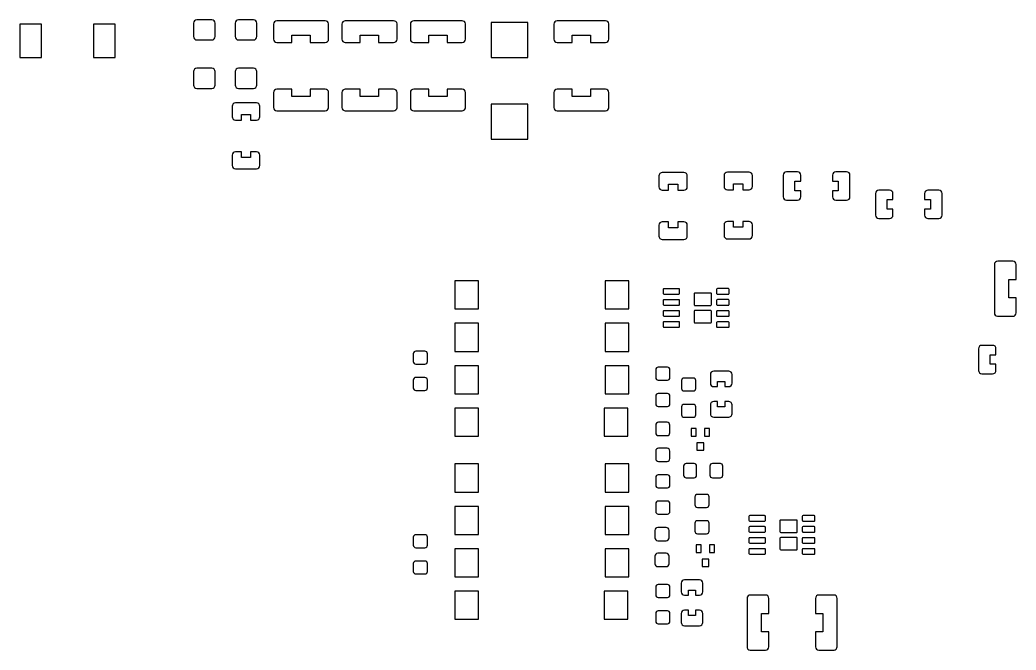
# Model space of a CAD drawing. Extents: x -210 to 210, y -160 to 160.
# Drawn here: x -80.8 to -21, y -48.6 to -10.8 of the extents above; entities that cross this region are included whole.
import ezdxf

# ---------------------------------------------------------------- set-up
doc = ezdxf.new("R2010")
doc.units = 0
doc.header["$MEASUREMENT"] = 0
doc.layers.get('0').update_dxf_attribs({"linetype": 'CONTINUOUS'})

msp = doc.modelspace()

# ---------------------------------------------------------------- linework, layer by layer
for points in [[(-79.449995, -11.1), (-80.750005, -11.1), (-80.750005, -11.1), (-80.750005, -13.1), (-80.750005, -13.1), (-79.449995, -13.1), (-79.449995, -13.1), (-79.449995, -11.1)], [(-75.049995, -11.1), (-76.350005, -11.1), (-76.350005, -11.1), (-76.350005, -13.1), (-76.350005, -13.1), (-75.049995, -13.1), (-75.049995, -13.1), (-75.049995, -11.1)], [(-50.3, -11), (-52.5, -11), (-52.5, -11), (-52.5, -13.1), (-52.5, -13.1), (-50.3, -13.1), (-50.3, -13.1), (-50.3, -11)], [(-50.3, -15.899999), (-52.5, -15.899999), (-52.5, -15.899999), (-52.5, -17.999999), (-52.5, -17.999999), (-50.3, -17.999999), (-50.3, -17.999999), (-50.3, -15.899999)], [(-53.265, -26.49), (-54.685, -26.49), (-54.685, -26.49), (-54.685, -28.17), (-54.685, -28.17), (-53.265, -28.17), (-53.265, -28.17), (-53.265, -26.49)], [(-44.255, -26.49), (-45.675, -26.49), (-45.675, -26.49), (-45.675, -28.17), (-45.675, -28.17), (-44.255, -28.17), (-44.255, -28.17), (-44.255, -26.49)], [(-53.265, -29.03), (-54.685, -29.03), (-54.685, -29.03), (-54.685, -30.71), (-54.685, -30.71), (-53.265, -30.71), (-53.265, -30.71), (-53.265, -29.03)], [(-44.255, -29.03), (-45.675, -29.03), (-45.675, -29.03), (-45.675, -30.71), (-45.675, -30.71), (-44.255, -30.71), (-44.255, -30.71), (-44.255, -29.03)], [(-53.265, -31.569998), (-54.685, -31.569998), (-54.685, -31.569998), (-54.685, -33.25), (-54.685, -33.25), (-53.265, -33.25), (-53.265, -33.25), (-53.265, -31.569998)], [(-44.255, -31.569998), (-45.675, -31.569998), (-45.675, -31.569998), (-45.675, -33.25), (-45.675, -33.25), (-44.255, -33.25), (-44.255, -33.25), (-44.255, -31.569998)], [(-53.265, -34.109998), (-54.685, -34.109998), (-54.685, -34.109998), (-54.685, -35.79), (-54.685, -35.79), (-53.265, -35.79), (-53.265, -35.79), (-53.265, -34.109998)], [(-44.315, -34.109998), (-45.735, -34.109998), (-45.735, -34.109998), (-45.735, -35.79), (-45.735, -35.79), (-44.315, -35.79), (-44.315, -35.79), (-44.315, -34.109998)], [(-40.22, -35.335), (-40.52, -35.335), (-40.52, -35.335), (-40.52, -35.785), (-40.52, -35.785), (-40.22, -35.785), (-40.22, -35.785), (-40.22, -35.335)], [(-39.42, -35.335), (-39.72, -35.335), (-39.72, -35.335), (-39.72, -35.785), (-39.72, -35.785), (-39.42, -35.785), (-39.42, -35.785), (-39.42, -35.335)], [(-39.77, -36.185), (-40.17, -36.185), (-40.17, -36.185), (-40.17, -36.635), (-40.17, -36.635), (-39.77, -36.635), (-39.77, -36.635), (-39.77, -36.185)], [(-53.265, -37.46), (-54.685, -37.46), (-54.685, -37.46), (-54.685, -39.14), (-54.685, -39.14), (-53.265, -39.14), (-53.265, -39.14), (-53.265, -37.46)], [(-44.255, -37.46), (-45.675, -37.46), (-45.675, -37.46), (-45.675, -39.14), (-45.675, -39.14), (-44.255, -39.14), (-44.255, -39.14), (-44.255, -37.46)], [(-53.265, -40), (-54.685, -40), (-54.685, -40), (-54.685, -41.68), (-54.685, -41.68), (-53.265, -41.68), (-53.265, -41.68), (-53.265, -40)], [(-44.255, -40), (-45.675, -40), (-45.675, -40), (-45.675, -41.68), (-45.675, -41.68), (-44.255, -41.68), (-44.255, -41.68), (-44.255, -40)], [(-39.919998, -42.31), (-40.22, -42.31), (-40.22, -42.31), (-40.22, -42.76), (-40.22, -42.76), (-39.919998, -42.76), (-39.919998, -42.76), (-39.919998, -42.31)], [(-39.12, -42.31), (-39.42, -42.31), (-39.42, -42.31), (-39.42, -42.76), (-39.42, -42.76), (-39.12, -42.76), (-39.12, -42.76), (-39.12, -42.31)], [(-53.265, -42.54), (-54.685, -42.54), (-54.685, -42.54), (-54.685, -44.22), (-54.685, -44.22), (-53.265, -44.22), (-53.265, -44.22), (-53.265, -42.54)], [(-44.255, -42.54), (-45.675, -42.54), (-45.675, -42.54), (-45.675, -44.22), (-45.675, -44.22), (-44.255, -44.22), (-44.255, -44.22), (-44.255, -42.54)], [(-39.469998, -43.16), (-39.870002, -43.16), (-39.870002, -43.16), (-39.870002, -43.61), (-39.870002, -43.61), (-39.469998, -43.61), (-39.469998, -43.61), (-39.469998, -43.16)], [(-53.265, -45.08), (-54.685, -45.08), (-54.685, -45.08), (-54.685, -46.76), (-54.685, -46.76), (-53.265, -46.76), (-53.265, -46.76), (-53.265, -45.08)], [(-44.315, -45.08), (-45.735, -45.08), (-45.735, -45.08), (-45.735, -46.76), (-45.735, -46.76), (-44.315, -46.76), (-44.315, -46.76), (-44.315, -45.08)]]:
    msp.add_lwpolyline(points)
for points in [[(-69.05, -11.05, 0.414425), (-69.250005, -10.85), (-69.250005, -10.85), (-70.150005, -10.85), (-70.150005, -10.85, 0.414439), (-70.35, -11.05), (-70.35, -11.05), (-70.35, -11.85), (-70.35, -11.85, 0.414408), (-70.150005, -12.05), (-70.150005, -12.05), (-69.250005, -12.05), (-69.250005, -12.05, 0.414394), (-69.05, -11.85), (-69.05, -11.85), (-69.05, -11.05)], [(-66.55, -11.05, 0.414417), (-66.749995, -10.85), (-66.749995, -10.85), (-67.65, -10.85), (-67.65, -10.85, 0.414446), (-67.85, -11.05), (-67.85, -11.05), (-67.85, -11.85), (-67.85, -11.85, 0.414416), (-67.65, -12.05), (-67.65, -12.05), (-66.749995, -12.05), (-66.749995, -12.05, 0.414387), (-66.55, -11.85), (-66.55, -11.85), (-66.55, -11.05)], [(-62.25, -11.087001, 0.39551), (-62.45, -10.9), (-62.45, -10.9), (-65.350005, -10.9), (-65.350005, -10.9, 0.414466), (-65.55, -11.1), (-65.55, -11.1), (-65.55, -12), (-65.55, -12, 0.414444), (-65.350005, -12.2), (-65.350005, -12.2), (-64.450005, -12.2), (-64.450005, -12.2), (-64.450005, -11.767), (-64.450005, -11.767), (-63.35, -11.767), (-63.35, -11.767), (-63.35, -12.2), (-63.35, -12.2), (-62.45, -12.2), (-62.45, -12.2, 0.414403), (-62.25, -12), (-62.25, -12), (-62.25, -11.087001)], [(-58.15, -11.087001, 0.395469), (-58.35, -10.9), (-58.35, -10.9), (-61.25, -10.9), (-61.25, -10.9, 0.414453), (-61.45, -11.1), (-61.45, -11.1), (-61.45, -12), (-61.45, -12, 0.414423), (-61.25, -12.2), (-61.25, -12.2), (-60.35, -12.2), (-60.35, -12.2), (-60.35, -11.767), (-60.35, -11.767), (-59.25, -11.767), (-59.25, -11.767), (-59.25, -12.2), (-59.25, -12.2), (-58.35, -12.2), (-58.35, -12.2, 0.414351), (-58.15, -12), (-58.15, -12), (-58.15, -11.087001)], [(-54.05, -11.087001, 0.395482), (-54.25, -10.9), (-54.25, -10.9), (-57.15, -10.9), (-57.15, -10.9, 0.414453), (-57.35, -11.1), (-57.35, -11.1), (-57.35, -12), (-57.35, -12, 0.414437), (-57.15, -12.2), (-57.15, -12.2), (-56.25, -12.2), (-56.25, -12.2), (-56.25, -11.767), (-56.25, -11.767), (-55.15, -11.767), (-55.15, -11.767), (-55.15, -12.2), (-55.15, -12.2), (-54.25, -12.2), (-54.25, -12.2, 0.414358), (-54.05, -12), (-54.05, -12), (-54.05, -11.087001)], [(-45.45, -11.087001, 0.395527), (-45.65, -10.9), (-45.65, -10.9), (-48.55, -10.9), (-48.55, -10.9, 0.414494), (-48.75, -11.1), (-48.75, -11.1), (-48.75, -12), (-48.75, -12, 0.41443), (-48.55, -12.2), (-48.55, -12.2), (-47.65, -12.2), (-47.65, -12.2), (-47.65, -11.767), (-47.65, -11.767), (-46.55, -11.767), (-46.55, -11.767), (-46.55, -12.2), (-46.55, -12.2), (-45.65, -12.2), (-45.65, -12.2, 0.414342), (-45.45, -12), (-45.45, -12), (-45.45, -11.087001)], [(-69.05, -13.95, 0.414439), (-69.250005, -13.75), (-69.250005, -13.75), (-70.150005, -13.75), (-70.150005, -13.75, 0.414451), (-70.35, -13.95), (-70.35, -13.95), (-70.35, -14.75), (-70.35, -14.75, 0.414392), (-70.150005, -14.95), (-70.150005, -14.95), (-69.250005, -14.95), (-69.250005, -14.95, 0.41438), (-69.05, -14.75), (-69.05, -14.75), (-69.05, -13.95)], [(-66.55, -13.95, 0.414432), (-66.749995, -13.75), (-66.749995, -13.75), (-67.65, -13.75), (-67.65, -13.75, 0.414459), (-67.85, -13.95), (-67.85, -13.95), (-67.85, -14.75), (-67.85, -14.75, 0.4144), (-67.65, -14.95), (-67.65, -14.95), (-66.749995, -14.95), (-66.749995, -14.95, 0.414373), (-66.55, -14.75), (-66.55, -14.75), (-66.55, -13.95)], [(-62.25, -15.2, 0.414401), (-62.45, -15), (-62.45, -15), (-63.35, -15), (-63.35, -15), (-63.35, -15.433), (-63.35, -15.433), (-64.450005, -15.433), (-64.450005, -15.433), (-64.450005, -15), (-64.450005, -15), (-65.350005, -15), (-65.350005, -15, 0.414444), (-65.55, -15.2), (-65.55, -15.2), (-65.55, -16.1), (-65.55, -16.1, 0.414451), (-65.350005, -16.3), (-65.350005, -16.3), (-62.45, -16.3), (-62.45, -16.3, 0.395496), (-62.25, -16.113), (-62.25, -16.113), (-62.25, -15.2)], [(-58.15, -15.2, 0.414351), (-58.35, -15), (-58.35, -15), (-59.25, -15), (-59.25, -15), (-59.25, -15.433), (-59.25, -15.433), (-60.35, -15.433), (-60.35, -15.433), (-60.35, -15), (-60.35, -15), (-61.25, -15), (-61.25, -15, 0.414423), (-61.45, -15.2), (-61.45, -15.2), (-61.45, -16.1), (-61.45, -16.1, 0.414439), (-61.25, -16.3), (-61.25, -16.3), (-58.35, -16.3), (-58.35, -16.3, 0.395453), (-58.15, -16.113), (-58.15, -16.113), (-58.15, -15.2)], [(-54.05, -15.2, 0.414358), (-54.25, -15), (-54.25, -15), (-55.15, -15), (-55.15, -15), (-55.15, -15.433), (-55.15, -15.433), (-56.25, -15.433), (-56.25, -15.433), (-56.25, -15), (-56.25, -15), (-57.15, -15), (-57.15, -15, 0.414437), (-57.35, -15.2), (-57.35, -15.2), (-57.35, -16.1), (-57.35, -16.1, 0.414437), (-57.15, -16.3), (-57.15, -16.3), (-54.25, -16.3), (-54.25, -16.3, 0.395466), (-54.05, -16.113), (-54.05, -16.113), (-54.05, -15.2)], [(-45.45, -15.2, 0.414403), (-45.65, -15), (-45.65, -15), (-46.55, -15), (-46.55, -15), (-46.55, -15.433), (-46.55, -15.433), (-47.65, -15.433), (-47.65, -15.433), (-47.65, -15), (-47.65, -15), (-48.55, -15), (-48.55, -15, 0.414489), (-48.75, -15.2), (-48.75, -15.2), (-48.75, -16.1), (-48.75, -16.1, 0.414423), (-48.55, -16.3), (-48.55, -16.3), (-45.65, -16.3), (-45.65, -16.3, 0.395468), (-45.45, -16.113), (-45.45, -16.113), (-45.45, -15.2)], [(-66.375, -16.024999, 0.414392), (-66.575, -15.825), (-66.575, -15.825), (-67.824995, -15.825), (-67.824995, -15.825, 0.414407), (-68.025, -16.024999), (-68.025, -16.024999), (-68.025, -16.65), (-68.025, -16.65, 0.414394), (-67.824995, -16.85), (-67.824995, -16.85), (-67.475, -16.85), (-67.475, -16.85), (-67.475, -16.508), (-67.475, -16.508), (-66.924995, -16.508), (-66.924995, -16.508), (-66.924995, -16.85), (-66.924995, -16.85), (-66.575, -16.85), (-66.575, -16.85, 0.414387), (-66.375, -16.65), (-66.375, -16.65), (-66.375, -16.024999)], [(-66.375, -18.95, 0.414401), (-66.575, -18.750001), (-66.575, -18.750001), (-66.924995, -18.750001), (-66.924995, -18.750001), (-66.924995, -19.092), (-66.924995, -19.092), (-67.475, -19.092), (-67.475, -19.092), (-67.475, -18.750001), (-67.475, -18.750001), (-67.824995, -18.750001), (-67.824995, -18.750001, 0.414408), (-68.025, -18.95), (-68.025, -18.95), (-68.025, -19.575), (-68.025, -19.575, 0.414392), (-67.824995, -19.775), (-67.824995, -19.775), (-66.575, -19.775), (-66.575, -19.775, 0.41438), (-66.375, -19.575), (-66.375, -19.575), (-66.375, -18.95)], [(-40.75, -20.199999, 0.414373), (-40.95, -20), (-40.95, -20), (-42.25, -20), (-42.25, -20, 0.414459), (-42.45, -20.199999), (-42.45, -20.199999), (-42.45, -20.85), (-42.45, -20.85, 0.4144), (-42.25, -21.05), (-42.25, -21.05), (-41.882998, -21.05), (-41.882998, -21.05), (-41.882998, -20.7), (-41.882998, -20.7), (-41.317002, -20.7), (-41.317002, -20.7), (-41.317002, -21.05), (-41.317002, -21.05), (-40.95, -21.05), (-40.95, -21.05, 0.414357), (-40.75, -20.85), (-40.75, -20.85), (-40.75, -20.199999)], [(-36.850002, -20.175001, 0.414364), (-37.050002, -19.974999), (-37.050002, -19.974999), (-38.35, -19.974999), (-38.35, -19.974999, 0.414468), (-38.55, -20.175001), (-38.55, -20.175001), (-38.55, -20.825), (-38.55, -20.825, 0.414439), (-38.35, -21.025), (-38.35, -21.025), (-37.983, -21.025), (-37.983, -21.025), (-37.983, -20.675), (-37.983, -20.675), (-37.417, -20.675), (-37.417, -20.675), (-37.417, -21.025), (-37.417, -21.025), (-37.050002, -21.025), (-37.050002, -21.025, 0.414335), (-36.850002, -20.825), (-36.850002, -20.825), (-36.850002, -20.175001)], [(-33.95, -20.15, 0.414376), (-34.15, -19.95), (-34.15, -19.95), (-34.8, -19.95), (-34.8, -19.95, 0.414434), (-35, -20.15), (-35, -20.15), (-35, -21.45), (-35, -21.45, 0.414421), (-34.8, -21.65), (-34.8, -21.65), (-34.15, -21.65), (-34.15, -21.65, 0.414342), (-33.95, -21.45), (-33.95, -21.45), (-33.95, -21.082998), (-33.95, -21.082998), (-34.3, -21.082998), (-34.3, -21.082998), (-34.3, -20.517), (-34.3, -20.517), (-33.95, -20.517), (-33.95, -20.517), (-33.95, -20.15)], [(-31, -20.15, 0.414419), (-31.2, -19.95), (-31.2, -19.95), (-31.85, -19.95), (-31.85, -19.95, 0.414434), (-32.049998, -20.15), (-32.049998, -20.15), (-32.049998, -20.517), (-32.049998, -20.517), (-31.7, -20.517), (-31.7, -20.517), (-31.7, -21.082998), (-31.7, -21.082998), (-32.049998, -21.082998), (-32.049998, -21.082998), (-32.049998, -21.45), (-32.049998, -21.45, 0.41445), (-31.85, -21.65), (-31.85, -21.65), (-31.2, -21.65), (-31.2, -21.65, 0.414364), (-31, -21.45), (-31, -21.45), (-31, -20.15)], [(-28.425, -21.25, 0.414417), (-28.625, -21.05), (-28.625, -21.05), (-29.275, -21.05), (-29.275, -21.05, 0.414421), (-29.475, -21.25), (-29.475, -21.25), (-29.475, -22.55), (-29.475, -22.55, 0.414407), (-29.275, -22.75), (-29.275, -22.75), (-28.625, -22.75), (-28.625, -22.75, 0.414378), (-28.425, -22.55), (-28.425, -22.55), (-28.425, -22.182998), (-28.425, -22.182998), (-28.775, -22.182998), (-28.775, -22.182998), (-28.775, -21.617), (-28.775, -21.617), (-28.425, -21.617), (-28.425, -21.617), (-28.425, -21.25)], [(-25.475, -21.25, 0.414389), (-25.675, -21.05), (-25.675, -21.05), (-26.325, -21.05), (-26.325, -21.05, 0.41445), (-26.525, -21.25), (-26.525, -21.25), (-26.525, -21.617), (-26.525, -21.617), (-26.175, -21.617), (-26.175, -21.617), (-26.175, -22.182998), (-26.175, -22.182998), (-26.525, -22.182998), (-26.525, -22.182998), (-26.525, -22.55), (-26.525, -22.55, 0.414375), (-26.325, -22.75), (-26.325, -22.75), (-25.675, -22.75), (-25.675, -22.75, 0.414328), (-25.475, -22.55), (-25.475, -22.55), (-25.475, -21.25)], [(-40.75, -23.15, 0.414382), (-40.95, -22.95), (-40.95, -22.95), (-41.317002, -22.95), (-41.317002, -22.95), (-41.317002, -23.3), (-41.317002, -23.3), (-41.882998, -23.3), (-41.882998, -23.3), (-41.882998, -22.95), (-41.882998, -22.95), (-42.25, -22.95), (-42.25, -22.95, 0.414432), (-42.45, -23.15), (-42.45, -23.15), (-42.45, -23.8), (-42.45, -23.8, 0.414417), (-42.25, -24), (-42.25, -24), (-40.95, -24), (-40.95, -24, 0.414349), (-40.75, -23.8), (-40.75, -23.8), (-40.75, -23.15)], [(-36.850002, -23.125, 0.414378), (-37.050002, -22.925), (-37.050002, -22.925), (-37.417, -22.925), (-37.417, -22.925), (-37.417, -23.275), (-37.417, -23.275), (-37.983, -23.275), (-37.983, -23.275), (-37.983, -22.925), (-37.983, -22.925), (-38.35, -22.925), (-38.35, -22.925, 0.41446), (-38.55, -23.125), (-38.55, -23.125), (-38.55, -23.775), (-38.55, -23.775, 0.414439), (-38.35, -23.975), (-38.35, -23.975), (-37.050002, -23.975), (-37.050002, -23.975, 0.414317), (-36.850002, -23.775), (-36.850002, -23.775), (-36.850002, -23.125)], [(-21.045999, -25.51, 0.415105), (-21.245999, -25.31), (-21.245999, -25.31), (-22.145999, -25.31), (-22.145999, -25.31, 0.413699), (-22.345999, -25.51), (-22.345999, -25.51), (-22.345999, -28.41), (-22.345999, -28.41, 0.396247), (-22.158, -28.61), (-22.158, -28.61), (-21.245999, -28.61), (-21.245999, -28.61, 0.41503), (-21.045999, -28.41), (-21.045999, -28.41), (-21.045999, -27.51), (-21.045999, -27.51), (-21.478999, -27.51), (-21.478999, -27.51), (-21.478999, -26.41), (-21.478999, -26.41), (-21.045999, -26.41), (-21.045999, -26.41), (-21.045999, -25.51)], [(-41.21, -27.005, 0.414214), (-41.26, -26.955), (-41.26, -26.955), (-42.15, -26.955), (-42.15, -26.955, 0.4145), (-42.2, -27.005), (-42.2, -27.005), (-42.2, -27.235), (-42.2, -27.235, 0.414128), (-42.15, -27.285), (-42.15, -27.285), (-41.26, -27.285), (-41.26, -27.285, 0.414156), (-41.21, -27.235), (-41.21, -27.235), (-41.21, -27.005)], [(-39.299998, -27.267, 0.415029), (-39.35, -27.217), (-39.35, -27.217), (-40.292, -27.217), (-40.292, -27.217, 0.417177), (-40.342, -27.267), (-40.342, -27.267), (-40.342, -27.91), (-40.342, -27.91, 0.41599), (-40.292, -27.96), (-40.292, -27.96), (-39.35, -27.96), (-39.35, -27.96, 0.413913), (-39.299998, -27.91), (-39.299998, -27.91), (-39.299998, -27.267)], [(-38.24, -27.002, 0.411251), (-38.290002, -26.952), (-38.290002, -26.952), (-38.95, -26.952), (-38.95, -26.952, 0.411405), (-39, -27.002), (-39, -27.002), (-39, -27.232), (-39, -27.232, 0.417172), (-38.95, -27.282), (-38.95, -27.282), (-38.290002, -27.282), (-38.290002, -27.282, 0.416809), (-38.24, -27.232), (-38.24, -27.232), (-38.24, -27.002)], [(-41.21, -27.665, 0.414214), (-41.26, -27.615), (-41.26, -27.615), (-42.15, -27.615), (-42.15, -27.615, 0.414457), (-42.2, -27.665), (-42.2, -27.665), (-42.2, -27.895), (-42.2, -27.895, 0.414185), (-42.15, -27.945), (-42.15, -27.945), (-41.26, -27.945), (-41.26, -27.945, 0.414214), (-41.21, -27.895), (-41.21, -27.895), (-41.21, -27.665)], [(-38.24, -27.662, 0.41118), (-38.290002, -27.612), (-38.290002, -27.612), (-38.95, -27.612), (-38.95, -27.612, 0.411405), (-39, -27.662), (-39, -27.662), (-39, -27.892), (-39, -27.892, 0.417157), (-38.95, -27.942), (-38.95, -27.942), (-38.290002, -27.942), (-38.290002, -27.942, 0.416866), (-38.24, -27.892), (-38.24, -27.892), (-38.24, -27.662)], [(-41.21, -28.325, 0.414328), (-41.26, -28.275), (-41.26, -28.275), (-42.15, -28.275), (-42.15, -28.275, 0.414514), (-42.2, -28.325), (-42.2, -28.325), (-42.2, -28.555), (-42.2, -28.555, 0.414185), (-42.15, -28.605), (-42.15, -28.605), (-41.26, -28.605), (-41.26, -28.605, 0.414214), (-41.21, -28.555), (-41.21, -28.555), (-41.21, -28.325)], [(-39.299998, -28.31, 0.414142), (-39.35, -28.26), (-39.35, -28.26), (-40.292, -28.26), (-40.292, -28.26, 0.416279), (-40.342, -28.31), (-40.342, -28.31), (-40.342, -28.952998), (-40.342, -28.952998, 0.416931), (-40.292, -29.003), (-40.292, -29.003), (-39.35, -29.003), (-39.35, -29.003, 0.414814), (-39.299998, -28.952998), (-39.299998, -28.952998), (-39.299998, -28.31)], [(-38.24, -28.327, 0.411251), (-38.290002, -28.277), (-38.290002, -28.277), (-38.95, -28.277), (-38.95, -28.277, 0.411405), (-39, -28.327), (-39, -28.327), (-39, -28.557), (-39, -28.557, 0.417172), (-38.95, -28.607), (-38.95, -28.607), (-38.290002, -28.607), (-38.290002, -28.607, 0.416809), (-38.24, -28.557), (-38.24, -28.557), (-38.24, -28.327)], [(-41.21, -28.985, 0.414328), (-41.26, -28.935), (-41.26, -28.935), (-42.15, -28.935), (-42.15, -28.935, 0.414514), (-42.2, -28.985), (-42.2, -28.985), (-42.2, -29.215), (-42.2, -29.215, 0.414214), (-42.15, -29.265), (-42.15, -29.265), (-41.26, -29.265), (-41.26, -29.265, 0.414271), (-41.21, -29.215), (-41.21, -29.215), (-41.21, -28.985)], [(-38.24, -28.987, 0.411251), (-38.290002, -28.937002), (-38.290002, -28.937002), (-38.95, -28.937002), (-38.95, -28.937002, 0.411405), (-39, -28.987), (-39, -28.987), (-39, -29.217), (-39, -29.217, 0.417157), (-38.95, -29.267), (-38.95, -29.267), (-38.290002, -29.267), (-38.290002, -29.267, 0.416809), (-38.24, -29.217), (-38.24, -29.217), (-38.24, -28.987)], [(-22.25, -30.55, 0.414378), (-22.45, -30.35), (-22.45, -30.35), (-23.1, -30.35), (-23.1, -30.35, 0.41445), (-23.3, -30.55), (-23.3, -30.55), (-23.3, -31.85), (-23.3, -31.85, 0.414435), (-23.1, -32.049998), (-23.1, -32.049998), (-22.45, -32.049998), (-22.45, -32.049998, 0.41436), (-22.25, -31.85), (-22.25, -31.85), (-22.25, -31.482998), (-22.25, -31.482998), (-22.6, -31.482998), (-22.6, -31.482998), (-22.6, -30.917), (-22.6, -30.917), (-22.25, -30.917), (-22.25, -30.917), (-22.25, -30.55)], [(-56.325, -30.85, 0.414204), (-56.475, -30.7), (-56.475, -30.7), (-57.025, -30.7), (-57.025, -30.7, 0.414309), (-57.175, -30.85), (-57.175, -30.85), (-57.175, -31.325002), (-57.175, -31.325002, 0.414228), (-57.025, -31.475), (-57.025, -31.475), (-56.475, -31.475), (-56.475, -31.475, 0.414113), (-56.325, -31.325002), (-56.325, -31.325002), (-56.325, -30.85)], [(-41.795, -31.81, 0.414237), (-41.945, -31.660002), (-41.945, -31.660002), (-42.495, -31.660002), (-42.495, -31.660002, 0.414309), (-42.645, -31.81), (-42.645, -31.81), (-42.645, -32.285), (-42.645, -32.285, 0.414233), (-42.495, -32.435), (-42.495, -32.435), (-41.945, -32.435), (-41.945, -32.435, 0.414214), (-41.795, -32.285), (-41.795, -32.285), (-41.795, -31.81)], [(-38.07, -32.097, 0.41367), (-38.27, -31.897002), (-38.27, -31.897002), (-39.17, -31.897002), (-39.17, -31.897002, 0.413699), (-39.37, -32.097), (-39.37, -32.097), (-39.37, -32.622), (-39.37, -32.622, 0.41517), (-39.17, -32.822002), (-39.17, -32.822002), (-38.937, -32.822002), (-38.937, -32.822002), (-38.937, -32.513999), (-38.937, -32.513999), (-38.502998, -32.513999), (-38.502998, -32.513999), (-38.502998, -32.822002), (-38.502998, -32.822002), (-38.27, -32.822002), (-38.27, -32.822002, 0.415098), (-38.07, -32.622), (-38.07, -32.622), (-38.07, -32.097)], [(-56.325, -32.425002, 0.414194), (-56.475, -32.274998), (-56.475, -32.274998), (-57.025, -32.274998), (-57.025, -32.274998, 0.414295), (-57.175, -32.425002), (-57.175, -32.425002), (-57.175, -32.899998), (-57.175, -32.899998, 0.414256), (-57.025, -33.05), (-57.025, -33.05), (-56.475, -33.05), (-56.475, -33.05, 0.414118), (-56.325, -32.899998), (-56.325, -32.899998), (-56.325, -32.425002)], [(-40.245, -32.46, 0.414214), (-40.395, -32.310002), (-40.395, -32.310002), (-40.945, -32.310002), (-40.945, -32.310002, 0.414233), (-41.095, -32.46), (-41.095, -32.46), (-41.095, -32.935), (-41.095, -32.935, 0.414209), (-40.945, -33.085), (-40.945, -33.085), (-40.395, -33.085), (-40.395, -33.085, 0.414171), (-40.245, -32.935), (-40.245, -32.935), (-40.245, -32.46)], [(-41.795, -33.385, 0.414237), (-41.945, -33.234998), (-41.945, -33.234998), (-42.495, -33.234998), (-42.495, -33.234998, 0.414295), (-42.645, -33.385), (-42.645, -33.385), (-42.645, -33.860002), (-42.645, -33.860002, 0.414247), (-42.495, -34.01), (-42.495, -34.01), (-41.945, -34.01), (-41.945, -34.01, 0.414214), (-41.795, -33.860002), (-41.795, -33.860002), (-41.795, -33.385)], [(-40.245, -34.035, 0.414214), (-40.395, -33.884998), (-40.395, -33.884998), (-40.945, -33.884998), (-40.945, -33.884998, 0.414233), (-41.095, -34.035), (-41.095, -34.035), (-41.095, -34.510002), (-41.095, -34.510002, 0.414204), (-40.945, -34.66), (-40.945, -34.66), (-40.395, -34.66), (-40.395, -34.66, 0.414175), (-40.245, -34.510002), (-40.245, -34.510002), (-40.245, -34.035)], [(-38.07, -33.923, 0.415108), (-38.27, -33.722), (-38.27, -33.722), (-38.502998, -33.722), (-38.502998, -33.722), (-38.502998, -34.031001), (-38.502998, -34.031001), (-38.937, -34.031001), (-38.937, -34.031001), (-38.937, -33.722), (-38.937, -33.722), (-39.17, -33.722), (-39.17, -33.722, 0.41518), (-39.37, -33.923), (-39.37, -33.923), (-39.37, -34.447), (-39.37, -34.447, 0.415137), (-39.17, -34.647), (-39.17, -34.647), (-38.27, -34.647), (-38.27, -34.647, 0.415094), (-38.07, -34.447), (-38.07, -34.447), (-38.07, -33.923)], [(-41.795, -35.135, 0.404376), (-41.963999, -34.960002), (-41.963999, -34.960002), (-42.475996, -34.960002), (-42.475996, -34.960002, 0.404445), (-42.645, -35.135), (-42.645, -35.135), (-42.645, -35.585), (-42.645, -35.585, 0.404402), (-42.475996, -35.76), (-42.475996, -35.76), (-41.963999, -35.76), (-41.963999, -35.76, 0.404337), (-41.795, -35.585), (-41.795, -35.585), (-41.795, -35.135)], [(-41.795, -36.685, 0.404368), (-41.963999, -36.509998), (-41.963999, -36.509998), (-42.475996, -36.509998), (-42.475996, -36.509998, 0.404433), (-42.645, -36.685), (-42.645, -36.685), (-42.645, -37.135002), (-42.645, -37.135002, 0.404393), (-42.475996, -37.31), (-42.475996, -37.31), (-41.963999, -37.31), (-41.963999, -37.31, 0.404348), (-41.795, -37.135002), (-41.795, -37.135002), (-41.795, -36.685)], [(-40.195, -37.585002, 0.414194), (-40.344998, -37.435), (-40.344998, -37.435), (-40.82, -37.435), (-40.82, -37.435, 0.414318), (-40.97, -37.585002), (-40.97, -37.585002), (-40.97, -38.135), (-40.97, -38.135, 0.414276), (-40.82, -38.284998), (-40.82, -38.284998), (-40.344998, -38.284998), (-40.344998, -38.284998, 0.414152), (-40.195, -38.135), (-40.195, -38.135), (-40.195, -37.585002)], [(-38.62, -37.585002, 0.414218), (-38.770002, -37.435), (-38.770002, -37.435), (-39.244998, -37.435), (-39.244998, -37.435, 0.414299), (-39.395, -37.585002), (-39.395, -37.585002), (-39.395, -38.135), (-39.395, -38.135, 0.414256), (-39.244998, -38.284998), (-39.244998, -38.284998), (-38.770002, -38.284998), (-38.770002, -38.284998, 0.414175), (-38.62, -38.135), (-38.62, -38.135), (-38.62, -37.585002)], [(-41.795, -38.260002, 0.414233), (-41.945, -38.11), (-41.945, -38.11), (-42.495, -38.11), (-42.495, -38.11, 0.41429), (-42.645, -38.260002), (-42.645, -38.260002), (-42.645, -38.734998), (-42.645, -38.734998, 0.414256), (-42.495, -38.885), (-42.495, -38.885), (-41.945, -38.885), (-41.945, -38.885, 0.414214), (-41.795, -38.734998), (-41.795, -38.734998), (-41.795, -38.260002)], [(-39.445002, -39.435, 0.414194), (-39.595, -39.285), (-39.595, -39.285), (-40.144998, -39.285), (-40.144998, -39.285, 0.41429), (-40.295, -39.435), (-40.295, -39.435), (-40.295, -39.91), (-40.295, -39.91, 0.414214), (-40.144998, -40.059998), (-40.144998, -40.059998), (-39.595, -40.059998), (-39.595, -40.059998, 0.414152), (-39.445002, -39.91), (-39.445002, -39.91), (-39.445002, -39.435)], [(-41.795, -39.834998, 0.414233), (-41.945, -39.685), (-41.945, -39.685), (-42.495, -39.685), (-42.495, -39.685, 0.41429), (-42.645, -39.834998), (-42.645, -39.834998), (-42.645, -40.31), (-42.645, -40.31, 0.414252), (-42.495, -40.460002), (-42.495, -40.460002), (-41.945, -40.460002), (-41.945, -40.460002, 0.414214), (-41.795, -40.31), (-41.795, -40.31), (-41.795, -39.834998)], [(-36.068, -40.605, 0.416998), (-36.118, -40.555), (-36.118, -40.555), (-37.007998, -40.555), (-37.007998, -40.555, 0.411632), (-37.058, -40.605), (-37.058, -40.605), (-37.058, -40.835), (-37.058, -40.835, 0.411434), (-37.007998, -40.885002), (-37.007998, -40.885002), (-36.118, -40.885002), (-36.118, -40.885002, 0.416708), (-36.068, -40.835), (-36.068, -40.835), (-36.068, -40.605)], [(-33.098, -40.602, 0.414101), (-33.147998, -40.552002), (-33.147998, -40.552002), (-33.808, -40.552002), (-33.808, -40.552002, 0.408532), (-33.858, -40.602), (-33.858, -40.602), (-33.858, -40.832002), (-33.858, -40.832002, 0.414287), (-33.808, -40.882), (-33.808, -40.882), (-33.147998, -40.882), (-33.147998, -40.882, 0.420017), (-33.098, -40.832002), (-33.098, -40.832002), (-33.098, -40.602)], [(-39.445002, -41.01, 0.41419), (-39.595, -40.86), (-39.595, -40.86), (-40.144998, -40.86), (-40.144998, -40.86, 0.414276), (-40.295, -41.01), (-40.295, -41.01), (-40.295, -41.485), (-40.295, -41.485, 0.414237), (-40.144998, -41.635), (-40.144998, -41.635), (-39.595, -41.635), (-39.595, -41.635, 0.414152), (-39.445002, -41.485), (-39.445002, -41.485), (-39.445002, -41.01)], [(-34.157998, -40.867002, 0.418074), (-34.208, -40.817), (-34.208, -40.817), (-35.15, -40.817), (-35.15, -40.817, 0.414267), (-35.2, -40.867002), (-35.2, -40.867002), (-35.2, -41.51), (-35.2, -41.51, 0.413157), (-35.15, -41.56), (-35.15, -41.56), (-34.208, -41.56), (-34.208, -41.56, 0.41704), (-34.157998, -41.51), (-34.157998, -41.51), (-34.157998, -40.867002)], [(-56.325, -41.85, 0.414194), (-56.475, -41.7), (-56.475, -41.7), (-57.025, -41.7), (-57.025, -41.7, 0.41429), (-57.175, -41.85), (-57.175, -41.85), (-57.175, -42.325), (-57.175, -42.325, 0.414252), (-57.025, -42.475), (-57.025, -42.475), (-56.475, -42.475), (-56.475, -42.475, 0.414118), (-56.325, -42.325), (-56.325, -42.325), (-56.325, -41.85)], [(-41.845, -41.435, 0.404343), (-42.013999, -41.26), (-42.013999, -41.26), (-42.526001, -41.26), (-42.526001, -41.26, 0.404473), (-42.695, -41.435), (-42.695, -41.435), (-42.695, -41.885), (-42.695, -41.885, 0.40441), (-42.526001, -42.06), (-42.526001, -42.06), (-42.013999, -42.06), (-42.013999, -42.06, 0.404296), (-41.845, -41.885), (-41.845, -41.885), (-41.845, -41.435)], [(-36.068, -41.265, 0.416925), (-36.118, -41.215), (-36.118, -41.215), (-37.007998, -41.215), (-37.007998, -41.215, 0.411618), (-37.058, -41.265), (-37.058, -41.265), (-37.058, -41.495), (-37.058, -41.495, 0.411434), (-37.007998, -41.545), (-37.007998, -41.545), (-36.118, -41.545), (-36.118, -41.545, 0.416795), (-36.068, -41.495), (-36.068, -41.495), (-36.068, -41.265)], [(-33.098, -41.262002, 0.41413), (-33.147998, -41.212002), (-33.147998, -41.212002), (-33.808, -41.212002), (-33.808, -41.212002, 0.408546), (-33.858, -41.262002), (-33.858, -41.262002), (-33.858, -41.492002), (-33.858, -41.492002, 0.414287), (-33.808, -41.542002), (-33.808, -41.542002), (-33.147998, -41.542002), (-33.147998, -41.542002, 0.420017), (-33.098, -41.492002), (-33.098, -41.492002), (-33.098, -41.262002)], [(-36.068, -41.925, 0.416983), (-36.118, -41.875), (-36.118, -41.875), (-37.007998, -41.875), (-37.007998, -41.875, 0.411618), (-37.058, -41.925), (-37.058, -41.925), (-37.058, -42.155), (-37.058, -42.155, 0.41142), (-37.007998, -42.205), (-37.007998, -42.205), (-36.118, -42.205), (-36.118, -42.205, 0.416737), (-36.068, -42.155), (-36.068, -42.155), (-36.068, -41.925)], [(-34.157998, -41.91, 0.417084), (-34.208, -41.86), (-34.208, -41.86), (-35.15, -41.86), (-35.15, -41.86, 0.413384), (-35.2, -41.91), (-35.2, -41.91), (-35.2, -42.552998), (-35.2, -42.552998, 0.414039), (-35.15, -42.603003), (-35.15, -42.603003), (-34.208, -42.603003), (-34.208, -42.603003, 0.417943), (-34.157998, -42.552998), (-34.157998, -42.552998), (-34.157998, -41.91)], [(-33.098, -41.926997, 0.414101), (-33.147998, -41.877002), (-33.147998, -41.877002), (-33.808, -41.877002), (-33.808, -41.877002, 0.408546), (-33.858, -41.926997), (-33.858, -41.926997), (-33.858, -42.156997), (-33.858, -42.156997, 0.414273), (-33.808, -42.206997), (-33.808, -42.206997), (-33.147998, -42.206997), (-33.147998, -42.206997, 0.420046), (-33.098, -42.156997), (-33.098, -42.156997), (-33.098, -41.926997)], [(-41.845, -42.985, 0.404336), (-42.013999, -42.81), (-42.013999, -42.81), (-42.526001, -42.81), (-42.526001, -42.81, 0.404457), (-42.695, -42.985), (-42.695, -42.985), (-42.695, -43.435), (-42.695, -43.435, 0.404426), (-42.526001, -43.61), (-42.526001, -43.61), (-42.013999, -43.61), (-42.013999, -43.61, 0.404304), (-41.845, -43.435), (-41.845, -43.435), (-41.845, -42.985)], [(-36.068, -42.585, 0.416925), (-36.118, -42.535), (-36.118, -42.535), (-37.007998, -42.535), (-37.007998, -42.535, 0.411562), (-37.058, -42.585), (-37.058, -42.585), (-37.058, -42.815), (-37.058, -42.815, 0.41142), (-37.007998, -42.865), (-37.007998, -42.865), (-36.118, -42.865), (-36.118, -42.865, 0.416737), (-36.068, -42.815), (-36.068, -42.815), (-36.068, -42.585)], [(-33.098, -42.587002, 0.41413), (-33.147998, -42.537002), (-33.147998, -42.537002), (-33.808, -42.537002), (-33.808, -42.537002, 0.408546), (-33.858, -42.587002), (-33.858, -42.587002), (-33.858, -42.817002), (-33.858, -42.817002, 0.414287), (-33.808, -42.867002), (-33.808, -42.867002), (-33.147998, -42.867002), (-33.147998, -42.867002, 0.420017), (-33.098, -42.817002), (-33.098, -42.817002), (-33.098, -42.587002)], [(-56.325, -43.425, 0.414194), (-56.475, -43.275), (-56.475, -43.275), (-57.025, -43.275), (-57.025, -43.275, 0.41428), (-57.175, -43.425), (-57.175, -43.425), (-57.175, -43.9), (-57.175, -43.9, 0.414252), (-57.025, -44.05), (-57.025, -44.05), (-56.475, -44.05), (-56.475, -44.05, 0.414118), (-56.325, -43.9), (-56.325, -43.9), (-56.325, -43.425)], [(-41.795, -44.835, 0.414233), (-41.945, -44.685), (-41.945, -44.685), (-42.495, -44.685), (-42.495, -44.685, 0.41429), (-42.645, -44.835), (-42.645, -44.835), (-42.645, -45.31), (-42.645, -45.31, 0.414252), (-42.495, -45.46), (-42.495, -45.46), (-41.945, -45.46), (-41.945, -45.46, 0.414214), (-41.795, -45.31), (-41.795, -45.31), (-41.795, -44.835)], [(-39.82, -44.597002, 0.41366), (-40.02, -44.397002), (-40.02, -44.397002), (-40.92, -44.397002), (-40.92, -44.397002, 0.413706), (-41.12, -44.597002), (-41.12, -44.597002), (-41.12, -45.122002), (-41.12, -45.122002, 0.415162), (-40.92, -45.322002), (-40.92, -45.322002), (-40.687, -45.322002), (-40.687, -45.322002), (-40.687, -45.013999), (-40.687, -45.013999), (-40.252998, -45.013999), (-40.252998, -45.013999), (-40.252998, -45.322002), (-40.252998, -45.322002), (-40.02, -45.322002), (-40.02, -45.322002, 0.415091), (-39.82, -45.122002), (-39.82, -45.122002), (-39.82, -44.597002)], [(-35.87, -45.51, 0.414375), (-36.07, -45.31), (-36.07, -45.31), (-36.97, -45.31), (-36.97, -45.31, 0.414442), (-37.17, -45.51), (-37.17, -45.51), (-37.17, -48.41), (-37.17, -48.41, 0.395555), (-36.982998, -48.61), (-36.982998, -48.61), (-36.07, -48.61), (-36.07, -48.61, 0.414335), (-35.87, -48.41), (-35.87, -48.41), (-35.87, -47.51), (-35.87, -47.51), (-36.302998, -47.51), (-36.302998, -47.51), (-36.302998, -46.41), (-36.302998, -46.41), (-35.87, -46.41), (-35.87, -46.41), (-35.87, -45.51)], [(-31.769998, -45.51, 0.414364), (-31.970002, -45.31), (-31.970002, -45.31), (-32.869998, -45.31), (-32.869998, -45.31, 0.414432), (-33.070002, -45.51), (-33.070002, -45.51), (-33.070002, -46.41), (-33.070002, -46.41), (-32.637, -46.41), (-32.637, -46.41), (-32.637, -47.51), (-32.637, -47.51), (-33.070002, -47.51), (-33.070002, -47.51), (-33.070002, -48.41), (-33.070002, -48.41, 0.41441), (-32.869998, -48.61), (-32.869998, -48.61), (-31.957, -48.61), (-31.957, -48.61, 0.395467), (-31.769998, -48.41), (-31.769998, -48.41), (-31.769998, -45.51)], [(-41.795, -46.41, 0.414214), (-41.945, -46.26), (-41.945, -46.26), (-42.495, -46.26), (-42.495, -46.26, 0.41429), (-42.645, -46.41), (-42.645, -46.41), (-42.645, -46.885), (-42.645, -46.885, 0.414252), (-42.495, -47.035), (-42.495, -47.035), (-41.945, -47.035), (-41.945, -47.035, 0.414233), (-41.795, -46.885), (-41.795, -46.885), (-41.795, -46.41)], [(-39.82, -46.422998, 0.415105), (-40.02, -46.222998), (-40.02, -46.222998), (-40.252998, -46.222998), (-40.252998, -46.222998), (-40.252998, -46.531001), (-40.252998, -46.531001), (-40.687, -46.531001), (-40.687, -46.531001), (-40.687, -46.222998), (-40.687, -46.222998), (-40.92, -46.222998), (-40.92, -46.222998, 0.415177), (-41.12, -46.422998), (-41.12, -46.422998), (-41.12, -46.948003), (-41.12, -46.948003, 0.413684), (-40.92, -47.147998), (-40.92, -47.147998), (-40.02, -47.147998), (-40.02, -47.147998, 0.413638), (-39.82, -46.948003), (-39.82, -46.948003), (-39.82, -46.422998)]]:
    msp.add_lwpolyline(points, format="xyb")

doc.saveas('drawing.dxf')
